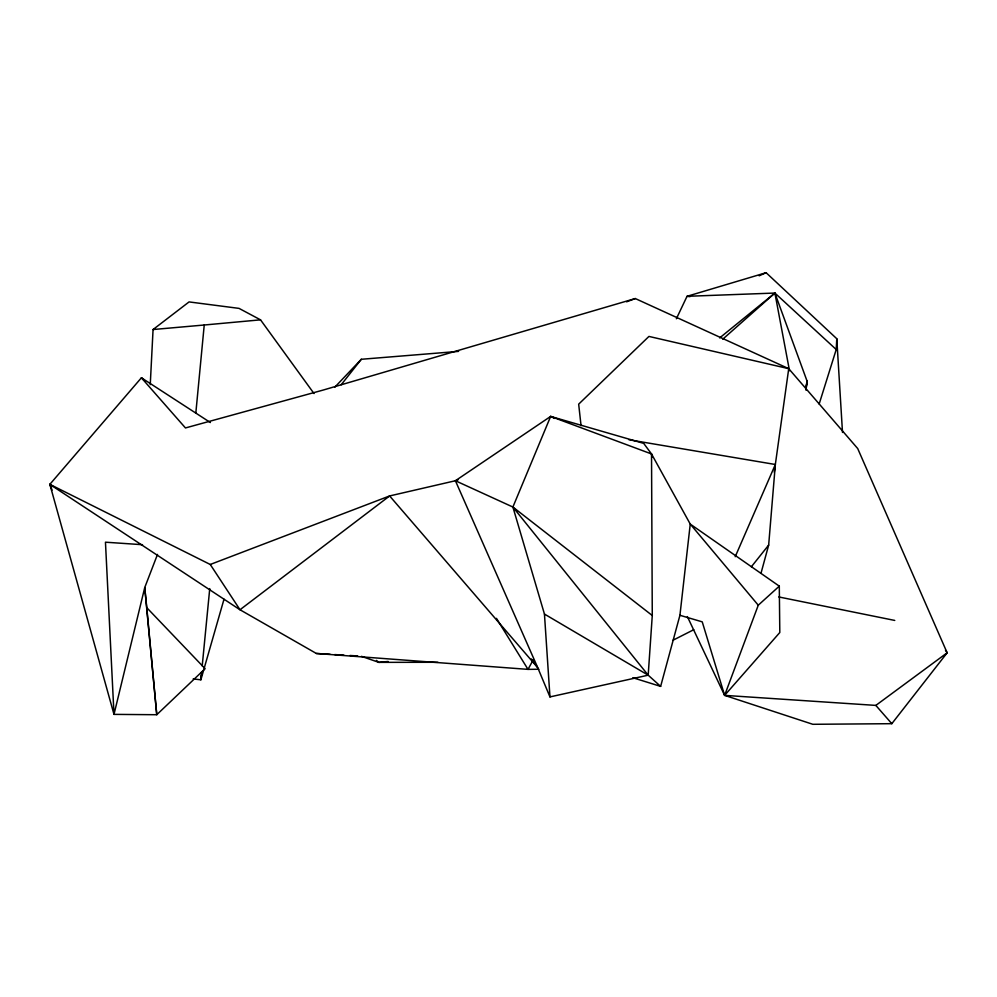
<?xml version="1.0" encoding="UTF-8"?>
<svg xmlns="http://www.w3.org/2000/svg" width="997" height="997" viewBox="0 0 997 997"><rect width="100%" height="100%" fill="white"/><g stroke="black" fill="none" stroke-linecap="round" stroke-linejoin="round"><path stroke-width="1.5" d="M150.248 384.668L153.064 329.533L189.069 301.917L239.031 308.385L260.529 319.838L314.018 393.553M819.148 404.059L836.221 349.523L836.782 338.731L766.107 272.704L687.033 296.308L676.377 318.753M458.308 479.619L455.405 480.741L512.894 507.037L648.187 675.181L549.958 696.915L544.449 614.065L512.894 507.037L550.643 416.422L651.527 453.959L690.248 524.086L679.929 615.286L660.637 686.385L648.187 675.181L652.275 615.51L651.527 453.959L643.688 443.378L550.643 416.422L455.405 480.741L389.628 495.945L210.255 564.476L49.85 484.343L141.4 377.788L210.392 422.541M760.998 573.263L768.662 545.085L775.342 464.49L788.727 368.678L635.301 298.552L323.439 389.989L185.467 427.95L141.4 377.788L143.63 379.907M195.848 412.795L204.235 325.01L260.529 319.838M201.618 672.065L200.871 679.792L193.169 678.945M202.217 665.871L209.744 588.604M201.344 675.143L200.871 679.792L224.013 599.197M806.025 390.226L807.034 381.028L774.893 293.056L687.033 296.308L689.999 296.657M806.074 388.68L807.034 381.028L806.112 387.172M774.258 472.129L775.342 464.49L628.995 439.777M758.268 605.204L690.248 524.086L779.293 586.149L758.268 605.204L724.62 695.37L812.817 724.296L891.817 723.685L947.15 652.798L857.707 448.55L788.727 368.678L648.947 336.425L578.671 404.159L581.052 425.657M157.501 554.419L144.739 587.557L113.994 714.375L156.766 714.724L205.12 668.7L146.771 607.684L144.739 587.557L156.766 714.724L146.771 607.684M735.213 556.7L775.342 464.49M533.233 659.84L528.011 669.373L316.361 653.471L239.99 609.753L49.85 484.343L113.994 714.375L105.458 542.194L142.521 544.711M341.211 384.742L361.313 359.281L458.583 351.38M751.364 566.77L768.662 545.085M334.755 387.247L361.313 359.281M722.775 339.179L774.893 293.056L836.221 349.523M719.66 337.921L774.893 293.056L789.512 370.747M687.369 616.595L724.62 695.37L875.84 705.402L947.15 652.798L945.48 650.206M673.05 640.211L693.775 629.693M759.166 275.808L766.107 272.704M626.602 301.817L635.301 298.552M388.157 661.472L378.848 662.369L361.475 656.338M153.064 329.533L204.235 325.01M538.841 669.236L528.011 669.373L496.456 618.352M437.895 662.282L378.848 662.369L376.442 660.413M316.361 653.471L330.119 654.294M334.718 654.58L343.89 655.129M350.009 655.49L357.661 655.951M778.794 596.954L894.758 620.433M679.929 615.286L702.237 621.854L724.62 695.37L779.804 632.509L779.293 586.149M632.821 677.723L660.637 686.385M550.643 416.422L554.693 418.428M544.449 614.065L648.187 675.181M512.894 507.037L652.275 615.51M875.84 705.402L891.817 723.685M455.405 480.741L537.769 667.728L389.628 495.945L239.99 609.753L210.255 564.476M51.769 486.785L49.85 484.343L52.081 490.138M531.376 658.955L537.769 667.728M538.343 669.124L549.958 696.915M651.527 453.959L651.938 457.05M842.502 432.436L836.782 338.731"/></g></svg>
